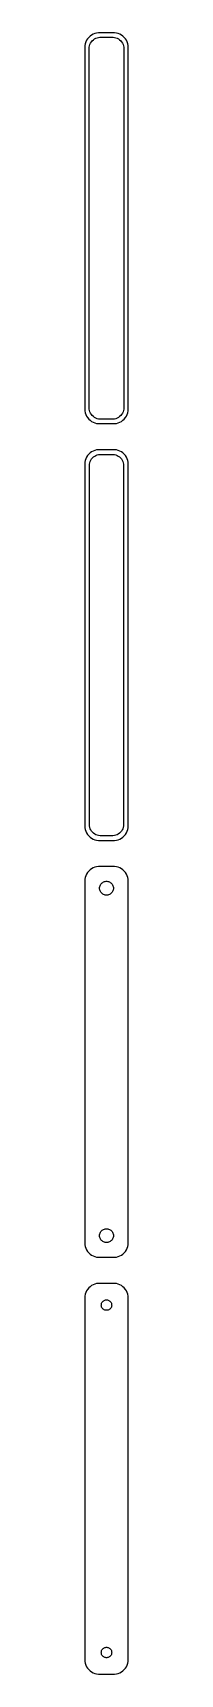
# Model space of a CAD drawing. Header units: metres. Extents: x -8 to 8, y 365 to 931.
import ezdxf

# ---------------------------------------------------------------- set-up
doc = ezdxf.new("R2010")
doc.units = ezdxf.units.M

msp = doc.modelspace()

# ---------------------------------------------------------------- linework, layer by layer
for p, q in [((-6.14484, 929.923), (-6.54507, 929.439)), ((-5.68712, 930.353), (-6.14484, 929.923)), ((-5.17912, 930.722), (-5.68712, 930.353)), ((-4.62889, 931.024), (-5.17912, 930.722)), ((-4.04507, 931.255), (-4.62889, 931.024)), ((-3.4369, 931.411), (-4.04507, 931.255)), ((-2.81395, 931.49), (-3.4369, 931.411)), ((-3.23605, 929.804), (-2.74951, 929.929)), ((2.81395, 931.49), (-2.81395, 931.49)), ((-2.74951, 929.929), (-2.25116, 929.992)), ((-2.25116, 929.992), (2.25116, 929.992)), ((2.25116, 929.992), (2.74951, 929.929)), ((2.74951, 929.929), (3.23605, 929.804)), ((3.4369, 931.411), (2.81395, 931.49)), ((4.04507, 931.255), (3.4369, 931.411)), ((4.62889, 931.024), (4.04507, 931.255)), ((5.17912, 930.722), (4.62889, 931.024)), ((5.68712, 930.353), (5.17912, 930.722)), ((6.14484, 929.923), (5.68712, 930.353)), ((6.54507, 929.439), (6.14484, 929.923)), ((-7.46057, 927.127), (-7.5, 926.5)), ((-7.5, 926.5), (-7.5, 801.5)), ((-7.34291, 927.743), (-7.46057, 927.127)), ((-7.14888, 928.341), (-7.34291, 927.743)), ((-6.88153, 928.909), (-7.14888, 928.341)), ((-6.54507, 929.439), (-6.88153, 928.909)), ((-6, 926), (-5.96844, 926.501)), ((-6, 802), (-6, 926)), ((-5.96844, 926.501), (-5.87433, 926.995)), ((-5.87433, 926.995), (-5.7191, 927.472)), ((-5.7191, 927.472), (-5.50522, 927.927)), ((-5.50522, 927.927), (-5.23605, 928.351)), ((-5.23605, 928.351), (-4.91586, 928.738)), ((-4.91586, 928.738), (-4.54968, 929.082)), ((-4.54968, 929.082), (-4.1433, 929.377)), ((-4.1433, 929.377), (-3.70311, 929.619)), ((-3.70311, 929.619), (-3.23605, 929.804)), ((3.23605, 929.804), (3.70311, 929.619)), ((3.70311, 929.619), (4.1433, 929.377)), ((4.1433, 929.377), (4.54968, 929.082)), ((4.54968, 929.082), (4.91586, 928.738)), ((4.91586, 928.738), (5.23605, 928.351)), ((5.23605, 928.351), (5.50522, 927.927)), ((5.50522, 927.927), (5.7191, 927.472)), ((5.7191, 927.472), (5.87433, 926.995)), ((5.87433, 926.995), (5.96844, 926.501)), ((5.96844, 926.501), (6, 926)), ((6, 926), (6, 802)), ((6.88153, 928.909), (6.54507, 929.439)), ((7.14888, 928.341), (6.88153, 928.909)), ((7.34291, 927.743), (7.14888, 928.341)), ((7.46057, 927.127), (7.34291, 927.743)), ((7.5, 926.5), (7.46057, 927.127)), ((7.5, 801.5), (7.5, 926.5)), ((-7.5, 801.5), (-7.46057, 800.873)), ((-7.46057, 800.873), (-7.34291, 800.257)), ((-7.34291, 800.257), (-7.14888, 799.659)), ((-7.14888, 799.659), (-6.88153, 799.091)), ((-5.96844, 801.499), (-6, 802)), ((-5.87433, 801.005), (-5.96844, 801.499)), ((-5.7191, 800.528), (-5.87433, 801.005)), ((-5.50522, 800.073), (-5.7191, 800.528)), ((-5.23605, 799.649), (-5.50522, 800.073)), ((-4.91586, 799.262), (-5.23605, 799.649)), ((5.23605, 799.649), (4.91586, 799.262)), ((5.50522, 800.073), (5.23605, 799.649)), ((5.7191, 800.528), (5.50522, 800.073)), ((5.87433, 801.005), (5.7191, 800.528)), ((5.96844, 801.499), (5.87433, 801.005)), ((6, 802), (5.96844, 801.499)), ((6.88153, 799.091), (7.14888, 799.659)), ((7.14888, 799.659), (7.34291, 800.257)), ((7.34291, 800.257), (7.46057, 800.873)), ((7.46057, 800.873), (7.5, 801.5)), ((-6.88153, 799.091), (-6.54507, 798.561)), ((-6.54507, 798.561), (-6.14484, 798.077)), ((-6.14484, 798.077), (-5.68712, 797.647)), ((-5.68712, 797.647), (-5.17912, 797.278)), ((-5.17912, 797.278), (-4.62889, 796.976)), ((-4.54968, 798.918), (-4.91586, 799.262)), ((-4.62889, 796.976), (-4.04507, 796.745)), ((-4.1433, 798.623), (-4.54968, 798.918)), ((-3.70311, 798.381), (-4.1433, 798.623)), ((-4.04507, 796.745), (-3.4369, 796.589)), ((-3.23605, 798.196), (-3.70311, 798.381)), ((-3.4369, 796.589), (-2.81395, 796.51)), ((-2.74951, 798.071), (-3.23605, 798.196)), ((-2.81395, 796.51), (2.81395, 796.51)), ((-2.25116, 798.008), (-2.74951, 798.071)), ((2.25116, 798.008), (-2.25116, 798.008)), ((2.74951, 798.071), (2.25116, 798.008)), ((3.23605, 798.196), (2.74951, 798.071)), ((2.81395, 796.51), (3.4369, 796.589)), ((3.70311, 798.381), (3.23605, 798.196)), ((3.4369, 796.589), (4.04507, 796.745)), ((4.1433, 798.623), (3.70311, 798.381)), ((4.04507, 796.745), (4.62889, 796.976)), ((4.54968, 798.918), (4.1433, 798.623)), ((4.91586, 799.262), (4.54968, 798.918)), ((4.62889, 796.976), (5.17912, 797.278)), ((5.17912, 797.278), (5.68712, 797.647)), ((5.68712, 797.647), (6.14484, 798.077)), ((6.14484, 798.077), (6.54507, 798.561)), ((6.54507, 798.561), (6.88153, 799.091)), ((-7.46057, 783.127), (-7.5, 782.5)), ((-7.5, 782.5), (-7.5, 657.5)), ((-7.34291, 783.743), (-7.46057, 783.127)), ((-7.14888, 784.341), (-7.34291, 783.743)), ((-6.88153, 784.909), (-7.14888, 784.341)), ((-6.54507, 785.439), (-6.88153, 784.909)), ((-6.14484, 785.923), (-6.54507, 785.439)), ((-5.68712, 786.353), (-6.14484, 785.923)), ((-5.87262, 782), (-5.84209, 782.485)), ((-5.84209, 782.485), (-5.75096, 782.963)), ((-5.75096, 782.963), (-5.60068, 783.426)), ((-5.17912, 786.722), (-5.68712, 786.353)), ((-5.60068, 783.426), (-5.3936, 783.866)), ((-5.3936, 783.866), (-5.13301, 784.276)), ((-4.62889, 787.024), (-5.17912, 786.722)), ((-5.13301, 784.276), (-4.82301, 784.651)), ((-4.82301, 784.651), (-4.46851, 784.984)), ((-4.04507, 787.255), (-4.62889, 787.024)), ((-4.46851, 784.984), (-4.07506, 785.27)), ((-4.07506, 785.27), (-3.64888, 785.504)), ((-3.4369, 787.411), (-4.04507, 787.255)), ((-3.64888, 785.504), (-3.1967, 785.683)), ((-2.81395, 787.49), (-3.4369, 787.411)), ((-3.1967, 785.683), (-2.72565, 785.804)), ((2.81395, 787.49), (-2.81395, 787.49)), ((-2.72565, 785.804), (-2.24316, 785.865)), ((-2.24316, 785.865), (2.24316, 785.865)), ((2.24316, 785.865), (2.72565, 785.804)), ((2.72565, 785.804), (3.1967, 785.683)), ((3.4369, 787.411), (2.81395, 787.49)), ((3.1967, 785.683), (3.64888, 785.504)), ((4.04507, 787.255), (3.4369, 787.411)), ((3.64888, 785.504), (4.07506, 785.27)), ((4.62889, 787.024), (4.04507, 787.255)), ((4.07506, 785.27), (4.46851, 784.984)), ((4.46851, 784.984), (4.82301, 784.651)), ((5.17912, 786.722), (4.62889, 787.024)), ((4.82301, 784.651), (5.13301, 784.276)), ((5.13301, 784.276), (5.3936, 783.866)), ((5.68712, 786.353), (5.17912, 786.722)), ((5.3936, 783.866), (5.60068, 783.426)), ((5.60068, 783.426), (5.75096, 782.963)), ((6.14484, 785.923), (5.68712, 786.353)), ((5.75096, 782.963), (5.84209, 782.485)), ((5.84209, 782.485), (5.87262, 782)), ((6.54507, 785.439), (6.14484, 785.923)), ((6.88153, 784.909), (6.54507, 785.439)), ((7.14888, 784.341), (6.88153, 784.909)), ((7.34291, 783.743), (7.14888, 784.341)), ((7.46057, 783.127), (7.34291, 783.743)), ((7.5, 782.5), (7.46057, 783.127)), ((7.5, 657.5), (7.5, 782.5)), ((-5.87262, 658), (-5.87262, 782)), ((5.87262, 782), (5.87262, 658)), ((-5.84209, 657.515), (-5.87262, 658)), ((5.87262, 658), (5.84209, 657.515)), ((-7.5, 657.5), (-7.46057, 656.873)), ((-7.46057, 656.873), (-7.34291, 656.257)), ((-7.34291, 656.257), (-7.14888, 655.659)), ((-7.14888, 655.659), (-6.88153, 655.091)), ((-6.88153, 655.091), (-6.54507, 654.561)), ((-6.54507, 654.561), (-6.14484, 654.077)), ((-6.14484, 654.077), (-5.68712, 653.647)), ((-5.75096, 657.037), (-5.84209, 657.515)), ((-5.60068, 656.574), (-5.75096, 657.037)), ((-5.68712, 653.647), (-5.17912, 653.278)), ((-5.3936, 656.134), (-5.60068, 656.574)), ((-5.13301, 655.724), (-5.3936, 656.134)), ((-5.17912, 653.278), (-4.62889, 652.976)), ((-4.82301, 655.349), (-5.13301, 655.724)), ((-4.46851, 655.016), (-4.82301, 655.349)), ((-4.62889, 652.976), (-4.04507, 652.745)), ((-4.07506, 654.73), (-4.46851, 655.016)), ((-3.64888, 654.496), (-4.07506, 654.73)), ((-4.04507, 652.745), (-3.4369, 652.589)), ((-3.1967, 654.317), (-3.64888, 654.496)), ((-3.4369, 652.589), (-2.81395, 652.51)), ((-2.72565, 654.196), (-3.1967, 654.317)), ((-2.81395, 652.51), (2.81395, 652.51)), ((-2.24316, 654.135), (-2.72565, 654.196)), ((2.24316, 654.135), (-2.24316, 654.135)), ((2.72565, 654.196), (2.24316, 654.135)), ((3.1967, 654.317), (2.72565, 654.196)), ((2.81395, 652.51), (3.4369, 652.589)), ((3.64888, 654.496), (3.1967, 654.317)), ((3.4369, 652.589), (4.04507, 652.745)), ((4.07506, 654.73), (3.64888, 654.496)), ((4.04507, 652.745), (4.62889, 652.976)), ((4.46851, 655.016), (4.07506, 654.73)), ((4.82301, 655.349), (4.46851, 655.016)), ((4.62889, 652.976), (5.17912, 653.278)), ((5.13301, 655.724), (4.82301, 655.349)), ((5.3936, 656.134), (5.13301, 655.724)), ((5.17912, 653.278), (5.68712, 653.647)), ((5.60068, 656.574), (5.3936, 656.134)), ((5.75096, 657.037), (5.60068, 656.574)), ((5.68712, 653.647), (6.14484, 654.077)), ((5.84209, 657.515), (5.75096, 657.037)), ((6.14484, 654.077), (6.54507, 654.561)), ((6.54507, 654.561), (6.88153, 655.091)), ((6.88153, 655.091), (7.14888, 655.659)), ((7.14888, 655.659), (7.34291, 656.257)), ((7.34291, 656.257), (7.46057, 656.873)), ((7.46057, 656.873), (7.5, 657.5)), ((-6.88153, 640.909), (-7.14888, 640.341)), ((-6.54507, 641.439), (-6.88153, 640.909)), ((-6.14484, 641.923), (-6.54507, 641.439)), ((-5.68712, 642.353), (-6.14484, 641.923)), ((-5.17912, 642.722), (-5.68712, 642.353)), ((-4.62889, 643.024), (-5.17912, 642.722)), ((-4.04507, 643.255), (-4.62889, 643.024)), ((-3.4369, 643.411), (-4.04507, 643.255)), ((-2.81395, 643.49), (-3.4369, 643.411)), ((2.81395, 643.49), (-2.81395, 643.49)), ((3.4369, 643.411), (2.81395, 643.49)), ((4.04507, 643.255), (3.4369, 643.411)), ((4.62889, 643.024), (4.04507, 643.255)), ((5.17912, 642.722), (4.62889, 643.024)), ((5.68712, 642.353), (5.17912, 642.722)), ((6.14484, 641.923), (5.68712, 642.353)), ((6.54507, 641.439), (6.14484, 641.923)), ((6.88153, 640.909), (6.54507, 641.439)), ((7.14888, 640.341), (6.88153, 640.909)), ((-7.46057, 639.127), (-7.5, 638.5)), ((-7.5, 638.5), (-7.5, 513.5)), ((-7.34291, 639.743), (-7.46057, 639.127)), ((-7.14888, 640.341), (-7.34291, 639.743)), ((-2.39999, 636), (-2.38107, 636.301)), ((-2.38107, 635.699), (-2.39999, 636)), ((-2.38107, 636.301), (-2.32458, 636.597)), ((-2.32458, 635.403), (-2.38107, 635.699)), ((-2.32458, 636.597), (-2.23146, 636.883)), ((-2.23146, 635.117), (-2.32458, 635.403)), ((-2.23146, 636.883), (-2.10313, 637.156)), ((-2.10313, 634.844), (-2.23146, 635.117)), ((-2.10313, 637.156), (-1.94164, 637.411)), ((-1.94164, 637.411), (-1.74951, 637.643)), ((-1.74951, 637.643), (-1.52982, 637.849)), ((-1.52982, 637.849), (-1.28598, 638.026)), ((-1.28598, 638.026), (-1.02187, 638.172)), ((-1.02187, 638.172), (-0.741638, 638.283)), ((-0.741638, 638.283), (-0.449707, 638.357)), ((-0.449707, 638.357), (-0.150696, 638.395)), ((-0.150696, 638.395), (0.150696, 638.395)), ((0.150696, 638.395), (0.449707, 638.357)), ((0.449707, 638.357), (0.741638, 638.283)), ((0.741638, 638.283), (1.02187, 638.172)), ((1.02187, 638.172), (1.28598, 638.026)), ((1.28598, 638.026), (1.52982, 637.849)), ((1.52982, 637.849), (1.74951, 637.643)), ((1.74951, 637.643), (1.94164, 637.411)), ((1.94164, 637.411), (2.10313, 637.156)), ((2.10313, 637.156), (2.23146, 636.883)), ((2.23146, 635.117), (2.10313, 634.844)), ((2.23146, 636.883), (2.32458, 636.597)), ((2.32458, 635.403), (2.23146, 635.117)), ((2.32458, 636.597), (2.38107, 636.301)), ((2.38107, 635.699), (2.32458, 635.403)), ((2.38107, 636.301), (2.39999, 636)), ((2.39999, 636), (2.38107, 635.699)), ((7.34291, 639.743), (7.14888, 640.341)), ((7.46057, 639.127), (7.34291, 639.743)), ((7.5, 638.5), (7.46057, 639.127)), ((7.5, 513.5), (7.5, 638.5)), ((-1.94164, 634.589), (-2.10313, 634.844)), ((-1.74951, 634.357), (-1.94164, 634.589)), ((-1.52982, 634.151), (-1.74951, 634.357)), ((-1.28598, 633.974), (-1.52982, 634.151)), ((-1.02187, 633.828), (-1.28598, 633.974)), ((-0.741638, 633.717), (-1.02187, 633.828)), ((-0.449707, 633.643), (-0.741638, 633.717)), ((-0.150696, 633.605), (-0.449707, 633.643)), ((0.150696, 633.605), (-0.150696, 633.605)), ((0.449707, 633.643), (0.150696, 633.605)), ((0.741638, 633.717), (0.449707, 633.643)), ((1.02187, 633.828), (0.741638, 633.717)), ((1.28598, 633.974), (1.02187, 633.828)), ((1.52982, 634.151), (1.28598, 633.974)), ((1.74951, 634.357), (1.52982, 634.151)), ((1.94164, 634.589), (1.74951, 634.357)), ((2.10313, 634.844), (1.94164, 634.589)), ((-2.39999, 516), (-2.38107, 516.301)), ((-2.38107, 515.699), (-2.39999, 516)), ((-2.38107, 516.301), (-2.32458, 516.597)), ((-2.32458, 516.597), (-2.23146, 516.883)), ((-2.23146, 516.883), (-2.10313, 517.156)), ((-2.10313, 517.156), (-1.94164, 517.411)), ((-1.94164, 517.411), (-1.74951, 517.643)), ((-1.74951, 517.643), (-1.52982, 517.849)), ((-1.52982, 517.849), (-1.28598, 518.026)), ((-1.28598, 518.026), (-1.02187, 518.172)), ((-1.02187, 518.172), (-0.741638, 518.283)), ((-0.741638, 518.283), (-0.449707, 518.357)), ((-0.449707, 518.357), (-0.150696, 518.395)), ((-0.150696, 518.395), (0.150696, 518.395)), ((0.150696, 518.395), (0.449707, 518.357)), ((0.449707, 518.357), (0.741638, 518.283)), ((0.741638, 518.283), (1.02187, 518.172)), ((1.02187, 518.172), (1.28598, 518.026)), ((1.28598, 518.026), (1.52982, 517.849)), ((1.52982, 517.849), (1.74951, 517.643)), ((1.74951, 517.643), (1.94164, 517.411)), ((1.94164, 517.411), (2.10313, 517.156)), ((2.10313, 517.156), (2.23146, 516.883)), ((2.23146, 516.883), (2.32458, 516.597)), ((2.32458, 516.597), (2.38107, 516.301)), ((2.38107, 516.301), (2.39999, 516)), ((2.39999, 516), (2.38107, 515.699)), ((-7.5, 513.5), (-7.46057, 512.873)), ((-7.46057, 512.873), (-7.34291, 512.257)), ((-7.34291, 512.257), (-7.14888, 511.659)), ((-7.14888, 511.659), (-6.88153, 511.091)), ((-6.88153, 511.091), (-6.54507, 510.561)), ((-6.54507, 510.561), (-6.14484, 510.077)), ((-2.32458, 515.403), (-2.38107, 515.699)), ((-2.23146, 515.117), (-2.32458, 515.403)), ((-2.10313, 514.844), (-2.23146, 515.117)), ((-1.94164, 514.589), (-2.10313, 514.844)), ((-1.74951, 514.357), (-1.94164, 514.589)), ((-1.52982, 514.151), (-1.74951, 514.357)), ((-1.28598, 513.974), (-1.52982, 514.151)), ((-1.02187, 513.828), (-1.28598, 513.974)), ((-0.741638, 513.717), (-1.02187, 513.828)), ((-0.449707, 513.643), (-0.741638, 513.717)), ((-0.150696, 513.605), (-0.449707, 513.643)), ((0.150696, 513.605), (-0.150696, 513.605)), ((0.449707, 513.643), (0.150696, 513.605)), ((0.741638, 513.717), (0.449707, 513.643)), ((1.02187, 513.828), (0.741638, 513.717)), ((1.28598, 513.974), (1.02187, 513.828)), ((1.52982, 514.151), (1.28598, 513.974)), ((1.74951, 514.357), (1.52982, 514.151)), ((1.94164, 514.589), (1.74951, 514.357)), ((2.10313, 514.844), (1.94164, 514.589)), ((2.23146, 515.117), (2.10313, 514.844)), ((2.32458, 515.403), (2.23146, 515.117)), ((2.38107, 515.699), (2.32458, 515.403)), ((6.14484, 510.077), (6.54507, 510.561)), ((6.54507, 510.561), (6.88153, 511.091)), ((6.88153, 511.091), (7.14888, 511.659)), ((7.14888, 511.659), (7.34291, 512.257)), ((7.34291, 512.257), (7.46057, 512.873)), ((7.46057, 512.873), (7.5, 513.5)), ((-6.14484, 510.077), (-5.68712, 509.647)), ((-5.68712, 509.647), (-5.17912, 509.278)), ((-5.17912, 509.278), (-4.62889, 508.976)), ((-4.62889, 508.976), (-4.04507, 508.745)), ((-4.04507, 508.745), (-3.4369, 508.589)), ((-3.4369, 508.589), (-2.81395, 508.51)), ((-2.81395, 508.51), (2.81395, 508.51)), ((2.81395, 508.51), (3.4369, 508.589)), ((3.4369, 508.589), (4.04507, 508.745)), ((4.04507, 508.745), (4.62889, 508.976)), ((4.62889, 508.976), (5.17912, 509.278)), ((5.17912, 509.278), (5.68712, 509.647)), ((5.68712, 509.647), (6.14484, 510.077)), ((-4.62889, 499.024), (-5.17912, 498.722)), ((-4.04507, 499.255), (-4.62889, 499.024)), ((-3.4369, 499.411), (-4.04507, 499.255)), ((-2.81395, 499.49), (-3.4369, 499.411)), ((2.81395, 499.49), (-2.81395, 499.49)), ((3.4369, 499.411), (2.81395, 499.49)), ((4.04507, 499.255), (3.4369, 499.411)), ((4.62889, 499.024), (4.04507, 499.255)), ((5.17912, 498.722), (4.62889, 499.024)), ((-7.46057, 495.127), (-7.5, 494.5)), ((-7.5, 494.5), (-7.5, 369.5)), ((-7.34291, 495.743), (-7.46057, 495.127)), ((-7.14888, 496.341), (-7.34291, 495.743)), ((-6.88153, 496.909), (-7.14888, 496.341)), ((-6.54507, 497.439), (-6.88153, 496.909)), ((-6.14484, 497.923), (-6.54507, 497.439)), ((-5.68712, 498.353), (-6.14484, 497.923)), ((-5.17912, 498.722), (-5.68712, 498.353)), ((-1.31213, 493.232), (-1.14735, 493.387)), ((-1.14735, 493.387), (-0.964478, 493.52)), ((-0.964478, 493.52), (-0.766388, 493.629)), ((-0.766388, 493.629), (-0.556229, 493.712)), ((-0.556229, 493.712), (-0.33728, 493.768)), ((-0.33728, 493.768), (-0.113022, 493.796)), ((-0.113022, 493.796), (0.113022, 493.796)), ((0.113022, 493.796), (0.33728, 493.768)), ((0.33728, 493.768), (0.556229, 493.712)), ((0.556229, 493.712), (0.766388, 493.629)), ((0.766388, 493.629), (0.964478, 493.52)), ((0.964478, 493.52), (1.14735, 493.387)), ((1.14735, 493.387), (1.31213, 493.232)), ((5.68712, 498.353), (5.17912, 498.722)), ((6.14484, 497.923), (5.68712, 498.353)), ((6.54507, 497.439), (6.14484, 497.923)), ((6.88153, 496.909), (6.54507, 497.439)), ((7.14888, 496.341), (6.88153, 496.909)), ((7.34291, 495.743), (7.14888, 496.341)), ((7.46057, 495.127), (7.34291, 495.743)), ((7.5, 494.5), (7.46057, 495.127)), ((7.5, 369.5), (7.5, 494.5)), ((-1.79999, 492), (-1.7858, 492.226)), ((-1.7858, 491.774), (-1.79999, 492)), ((-1.7858, 492.226), (-1.74344, 492.448)), ((-1.74344, 491.552), (-1.7858, 491.774)), ((-1.74344, 492.448), (-1.67358, 492.663)), ((-1.67358, 491.337), (-1.74344, 491.552)), ((-1.67358, 492.663), (-1.57735, 492.867)), ((-1.57735, 491.133), (-1.67358, 491.337)), ((-1.57735, 492.867), (-1.45622, 493.058)), ((-1.45622, 490.942), (-1.57735, 491.133)), ((-1.45622, 493.058), (-1.31213, 493.232)), ((-1.31213, 490.768), (-1.45622, 490.942)), ((-1.14735, 490.613), (-1.31213, 490.768)), ((-0.964478, 490.48), (-1.14735, 490.613)), ((-0.766388, 490.371), (-0.964478, 490.48)), ((-0.556229, 490.288), (-0.766388, 490.371)), ((-0.33728, 490.232), (-0.556229, 490.288)), ((-0.113022, 490.204), (-0.33728, 490.232)), ((0.113022, 490.204), (-0.113022, 490.204)), ((0.33728, 490.232), (0.113022, 490.204)), ((0.556229, 490.288), (0.33728, 490.232)), ((0.766388, 490.371), (0.556229, 490.288)), ((0.964478, 490.48), (0.766388, 490.371)), ((1.14735, 490.613), (0.964478, 490.48)), ((1.31213, 490.768), (1.14735, 490.613)), ((1.31213, 493.232), (1.45622, 493.058)), ((1.45622, 490.942), (1.31213, 490.768)), ((1.45622, 493.058), (1.57735, 492.867)), ((1.57735, 491.133), (1.45622, 490.942)), ((1.57735, 492.867), (1.67358, 492.663)), ((1.67358, 491.337), (1.57735, 491.133)), ((1.67358, 492.663), (1.74344, 492.448)), ((1.74344, 491.552), (1.67358, 491.337)), ((1.74344, 492.448), (1.7858, 492.226)), ((1.7858, 491.774), (1.74344, 491.552)), ((1.7858, 492.226), (1.79999, 492)), ((1.79999, 492), (1.7858, 491.774)), ((-7.5, 369.5), (-7.46057, 368.873)), ((-7.46057, 368.873), (-7.34291, 368.257)), ((-1.79999, 372), (-1.7858, 372.226)), ((-1.7858, 371.774), (-1.79999, 372)), ((-1.7858, 372.226), (-1.74344, 372.448)), ((-1.74344, 371.552), (-1.7858, 371.774)), ((-1.74344, 372.448), (-1.67358, 372.663)), ((-1.67358, 371.337), (-1.74344, 371.552)), ((-1.67358, 372.663), (-1.57735, 372.867)), ((-1.57735, 371.133), (-1.67358, 371.337)), ((-1.57735, 372.867), (-1.45622, 373.058)), ((-1.45622, 370.942), (-1.57735, 371.133)), ((-1.45622, 373.058), (-1.31213, 373.232)), ((-1.31213, 370.768), (-1.45622, 370.942)), ((-1.31213, 373.232), (-1.14735, 373.387)), ((-1.14735, 370.613), (-1.31213, 370.768)), ((-1.14735, 373.387), (-0.964478, 373.52)), ((-0.964478, 370.48), (-1.14735, 370.613)), ((-0.964478, 373.52), (-0.766388, 373.629)), ((-0.766388, 370.371), (-0.964478, 370.48)), ((-0.766388, 373.629), (-0.556229, 373.712)), ((-0.556229, 370.288), (-0.766388, 370.371)), ((-0.556229, 373.712), (-0.33728, 373.768)), ((-0.33728, 370.232), (-0.556229, 370.288)), ((-0.33728, 373.768), (-0.113022, 373.796)), ((-0.113022, 370.204), (-0.33728, 370.232)), ((-0.113022, 373.796), (0.113022, 373.796)), ((0.113022, 370.204), (-0.113022, 370.204)), ((0.113022, 373.796), (0.33728, 373.768)), ((0.33728, 370.232), (0.113022, 370.204)), ((0.33728, 373.768), (0.556229, 373.712)), ((0.556229, 370.288), (0.33728, 370.232)), ((0.556229, 373.712), (0.766388, 373.629)), ((0.766388, 370.371), (0.556229, 370.288)), ((0.766388, 373.629), (0.964478, 373.52)), ((0.964478, 370.48), (0.766388, 370.371)), ((0.964478, 373.52), (1.14735, 373.387)), ((1.14735, 370.613), (0.964478, 370.48)), ((1.14735, 373.387), (1.31213, 373.232)), ((1.31213, 370.768), (1.14735, 370.613)), ((1.31213, 373.232), (1.45622, 373.058)), ((1.45622, 370.942), (1.31213, 370.768)), ((1.45622, 373.058), (1.57735, 372.867)), ((1.57735, 371.133), (1.45622, 370.942)), ((1.57735, 372.867), (1.67358, 372.663)), ((1.67358, 371.337), (1.57735, 371.133)), ((1.67358, 372.663), (1.74344, 372.448)), ((1.74344, 371.552), (1.67358, 371.337)), ((1.74344, 372.448), (1.7858, 372.226)), ((1.7858, 371.774), (1.74344, 371.552)), ((1.7858, 372.226), (1.79999, 372)), ((1.79999, 372), (1.7858, 371.774)), ((7.34291, 368.257), (7.46057, 368.873)), ((7.46057, 368.873), (7.5, 369.5)), ((-7.34291, 368.257), (-7.14888, 367.659)), ((-7.14888, 367.659), (-6.88153, 367.091)), ((-6.88153, 367.091), (-6.54507, 366.561)), ((-6.54507, 366.561), (-6.14484, 366.077)), ((-6.14484, 366.077), (-5.68712, 365.647)), ((-5.68712, 365.647), (-5.17912, 365.278)), ((-5.17912, 365.278), (-4.62889, 364.976)), ((-4.62889, 364.976), (-4.04507, 364.745)), ((-4.04507, 364.745), (-3.4369, 364.589)), ((-3.4369, 364.589), (-2.81395, 364.51)), ((-2.81395, 364.51), (2.81395, 364.51)), ((2.81395, 364.51), (3.4369, 364.589)), ((3.4369, 364.589), (4.04507, 364.745)), ((4.04507, 364.745), (4.62889, 364.976)), ((4.62889, 364.976), (5.17912, 365.278)), ((5.17912, 365.278), (5.68712, 365.647)), ((5.68712, 365.647), (6.14484, 366.077)), ((6.14484, 366.077), (6.54507, 366.561)), ((6.54507, 366.561), (6.88153, 367.091)), ((6.88153, 367.091), (7.14888, 367.659)), ((7.14888, 367.659), (7.34291, 368.257))]:
    msp.add_line(p, q)

doc.saveas('drawing.dxf')
